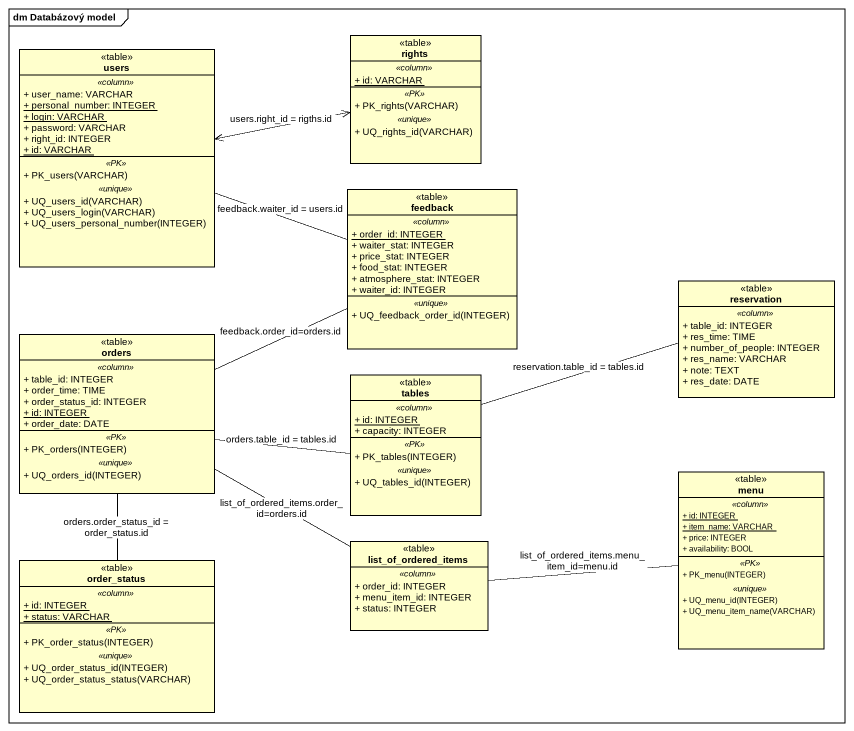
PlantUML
@startuml
mainframe dm Databázový model
hide circle
hide empty members
skinparam classAttributeIconSize 0
class users <<table>> {
  .. <<column>> ..
  + user_name: VARCHAR
  {static} + personal_number: INTEGER
  {static} + login: VARCHAR
  + password: VARCHAR
  + right_id: INTEGER
  {static} + id: VARCHAR
  .. <<PK>> ..
  + PK_users(VARCHAR)
  .. <<unique>> ..
  + UQ_users_id(VARCHAR)
  + UQ_users_login(VARCHAR)
  + UQ_users_personal_number(INTEGER)
}
class rights <<table>> {
  .. <<column>> ..
  {static} + id: VARCHAR
  .. <<PK>> ..
  + PK_rights(VARCHAR)
  .. <<unique>> ..
  + UQ_rights_id(VARCHAR)
}
class feedback <<table>> {
  .. <<column>> ..
  {static} + order_id: INTEGER
  + waiter_stat: INTEGER
  + price_stat: INTEGER
  + food_stat: INTEGER
  + atmosphere_stat: INTEGER
  + waiter_id: INTEGER
  .. <<unique>> ..
  + UQ_feedback_order_id(INTEGER)
}
class reservation <<table>> {
  .. <<column>> ..
  + table_id: INTEGER
  + res_time: TIME
  + number_of_people: INTEGER
  + res_name: VARCHAR
  + note: TEXT
  + res_date: DATE
}
class orders <<table>> {
  .. <<column>> ..
  + table_id: INTEGER
  + order_time: TIME
  + order_status_id: INTEGER
  {static} + id: INTEGER
  + order_date: DATE
  .. <<PK>> ..
  + PK_orders(INTEGER)
  .. <<unique>> ..
  + UQ_orders_id(INTEGER)
}
class tables <<table>> {
  .. <<column>> ..
  {static} + id: INTEGER
  + capacity: INTEGER
  .. <<PK>> ..
  + PK_tables(INTEGER)
  .. <<unique>> ..
  + UQ_tables_id(INTEGER)
}
class menu <<table>> {
  .. <<column>> ..
  {static} + id: INTEGER
  {static} + item_name: VARCHAR
  + price: INTEGER
  + availability: BOOL
  .. <<PK>> ..
  + PK_menu(INTEGER)
  .. <<unique>> ..
  + UQ_menu_id(INTEGER)
  + UQ_menu_item_name(VARCHAR)
}
class order_status <<table>> {
  .. <<column>> ..
  {static} + id: INTEGER
  {static} + status: VARCHAR
  .. <<PK>> ..
  + PK_order_status(INTEGER)
  .. <<unique>> ..
  + UQ_order_status_id(INTEGER)
  + UQ_order_status_status(VARCHAR)
}
class list_of_ordered_items <<table>> {
  .. <<column>> ..
  + order_id: INTEGER
  + menu_item_id: INTEGER
  + status: INTEGER
}
users -right- feedback : feedback.waiter_id = users.id
rights <-left-> users : users.right_id = rigths.id
reservation -left- tables : reservation.table_id = tables.id
orders -right- feedback : feedback.order_id=orders.id
orders -right- tables : orders.table_id = tables.id
orders -- order_status : orders.order_status_id = order_status.id
menu -left- list_of_ordered_items : list_of_ordered_items.menu_item_id=menu.id
list_of_ordered_items -left- orders : list_of_ordered_items.order_id=orders.id
@enduml
